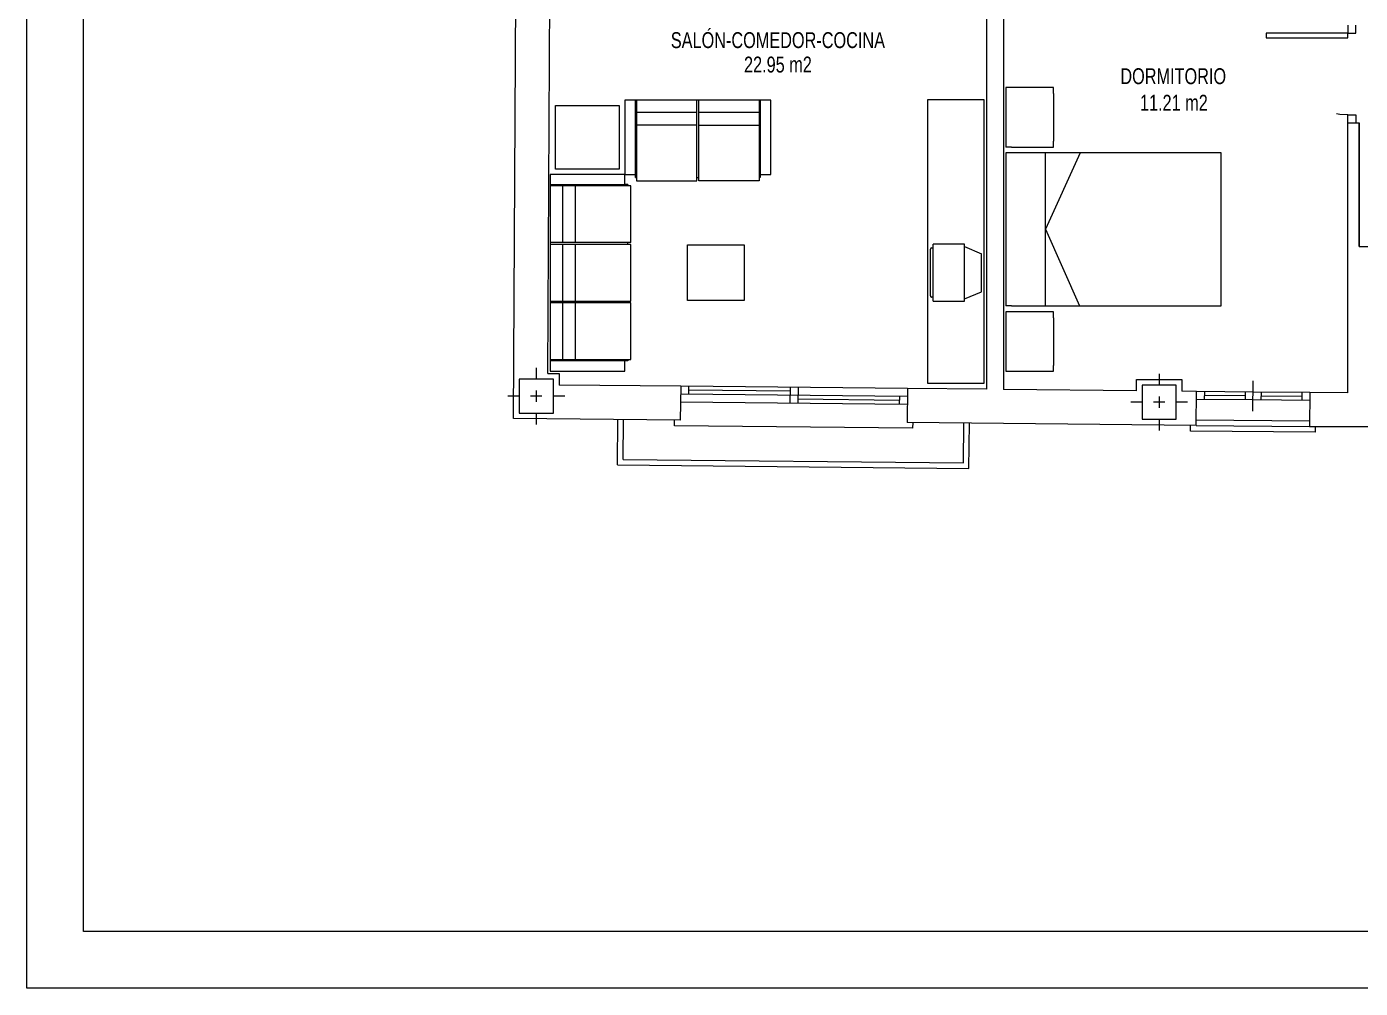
# Model space of a CAD drawing. Header units: millimetres. Extents: x 1426 to 1585, y -58 to 4.
# Drawn here: x 1478.95 to 1490.71, y -26.03 to -17.55 of the extents above; entities that cross this region are included whole.
import ezdxf
from ezdxf.enums import TextEntityAlignment as Align

# ---------------------------------------------------------------- set-up
doc = ezdxf.new("R2010")
doc.units = ezdxf.units.MM
doc.header["$LTSCALE"] = 0.35
doc.linetypes.add('DASHDOT', pattern=[1, 0.5, -0.25, 0, -0.25])
doc.linetypes.add('PUNTOS', pattern=[6.35, 0, -6.35])
doc.layers.get('0').update_dxf_attribs({"color": 5, "lineweight": 0})
for name, color, linetype, lineweight in [('BARRIDO_PUERTA', 251, 'PUNTOS', 0), ('CARPINTERIA', 4, 'Continuous', 0), ('ESCALERAS', 7, 'Continuous', 0), ('FORMATO', 7, 'Continuous', 0), ('GRAFISMOS', 8, 'DASHDOT', 0), ('MUEBLES', 7, 'Continuous', 0), ('MUROS', 1, 'Continuous', 0), ('PILARES', 7, 'Continuous', 0), ('SUPERFICIES', 2, 'Continuous', 0), ('TEXTOS', 3, 'Continuous', 0)]:
    doc.layers.add(name, color=color, linetype=linetype, lineweight=lineweight)
doc.styles.add('SWIS721 Lt', font='swisscl.ttf')

# ---------------------------------------------------------------- blocks, each defined once
blk = doc.blocks.new('PILAR 30x30')
at = {"layer": 'GRAFISMOS', "ltscale": 0.5}
for p, q in [((0, 0.2499999999999858), (0, -0.2499999999999858)), ((0.2499999999999716, 0), (-0.25, 0))]:
    blk.add_line(p, q, dxfattribs=at)
at = {"layer": 'PILARES'}
blk.add_lwpolyline([(0.1499999999999773, -0.1500000000000021), (0.1499999999999773, 0.149999999999995), (-0.1500000000000057, 0.149999999999995), (-0.1500000000000057, -0.1500000000000021)], close=True, dxfattribs=at)
blk = doc.blocks.new('M TV')
at = {"layer": 'MUEBLES'}
for p, q in [((-0.2303601654439262, -0.1722289567064763), (-0.1675274438043743, -0.02284145670637372)), ((0.1675274438043743, -0.02284145670637372), (-0.1675274438043743, -0.02284145670637372)), ((0.2303601654439262, -0.1722289567064763), (0.1675274438043743, -0.02284145670637372)), ((-0.2523437499999091, -0.1722289567064763), (-0.2523437499999091, -0.4495745455965334)), ((0.2523437499999091, -0.1722289567064763), (-0.2523437499999091, -0.1722289567064763)), ((0.2523437499999091, -0.4495745455965334), (0.2523437499999091, -0.1722289567064763)), ((0.2523437499999091, -0.4495745455965334), (-0.2523437499999091, -0.4495745455965334)), ((0.2154409661770842, -0.4495745455965334), (0.2154409661770842, -0.4643129869309632)), ((0.2053472161769605, -0.4744067369306322), (-0.2089433424189338, -0.4744067369306322))]:
    blk.add_line(p, q, dxfattribs=at)
blk.add_lwpolyline([(-0.2190370924190574, -0.4643129869309632), (-0.2190370924190574, -0.4495745455965334)], dxfattribs=at)
for centre, start, end in [((-0.2087955824222263, -0.4643129869309632), 180, 270), ((0.2054949761741227, -0.4643129869309632), 270, 0)]:
    blk.add_arc(centre, 0.01009374999999807, start, end, dxfattribs=at)
blk = doc.blocks.new('M LIBRERIA 250x50')
at = {"layer": 'MUEBLES'}
blk.add_lwpolyline([(-1.25, -0.5199999999999818), (1.25, -0.5199999999999818), (1.25, -0.01999999999998181), (-1.25, -0.01999999999998181)], close=True, dxfattribs=at)
blk = doc.blocks.new('A$C70ED1BAF')
at = {"layer": 'MUEBLES'}
for p, q in [((6.757653636668692e-07, 2.504010243155619), (0.4203018946498105, 2.504010243155619)), ((6.757653636668692e-07, 1.978633719550032), (6.757653636668692e-07, 2.504010243155619)), ((0.4203018946498105, 2.504010243155619), (0.4203018946498105, 2.451472590795049)), ((0.4203018946498105, 2.031171371910602), (0.4203018946498105, 2.451472590795049)), ((0.4203018946498105, 2.031171371910602), (0.4203018946498105, 1.978633719550032)), ((0.05253832812593373, 1.978633719550032), (6.757653636668692e-07, 1.978633719550032)), ((0.05253832812593373, 1.926096067189462), (6.757653636668692e-07, 1.926096067189462)), ((6.757653636668692e-07, 0.5760960671894679), (6.757653636668692e-07, 1.926096067189462)), ((0.4203018946498105, 1.978633719550032), (0.05253832812593373, 1.978633719550032)), ((0.05253832812593373, 1.926096067189462), (1.900000675765341, 1.926096067189462)), ((0.3515605242454285, 1.251096067189465), (0.6507561629969132, 1.926096067189462)), ((0.3515605242454285, 1.926096067189462), (0.3515605242454285, 0.5760960671894679)), ((1.900000675765341, 1.926096067189462), (1.900000675765341, 0.5760960671894679)), ((0.6560701479028239, 0.5760960671894679), (0.3515605242454285, 1.251096067189465)), ((0.05253832812593373, 0.5760960671894679), (6.757653636668692e-07, 0.5760960671894679)), ((0.05253832812593373, 0.5253766928542234), (6.757653636668692e-07, 0.5253766928542234)), ((6.757653636668692e-07, 1.692486364390788e-07), (6.757653636668692e-07, 0.5253766928542234)), ((1.900000675765341, 0.5760960671894679), (0.05253832812593373, 0.5760960671894679)), ((0.05253832812593373, 0.5253766928542234), (0.4203018946498105, 0.5253766928542234)), ((0.4203018946498105, 0.5253766928542234), (0.4203018946498105, 0.4728390404936533)), ((0.4203018946498105, 0.0525378216092065), (0.4203018946498105, 0.4728390404936533)), ((0.4203018946498105, 1.692486364390788e-07), (6.757653636668692e-07, 1.692486364390788e-07)), ((0.4203018946498105, 0.0525378216092065), (0.4203018946498105, 1.692486364390788e-07))]:
    blk.add_line(p, q, dxfattribs=at)
blk = doc.blocks.new('PSO_012A')
at = {"color": 0, "linetype": 'ByBlock'}
for p, q in [((0.6805265739769197, 0), (-0.6805265739769197, 0)), ((-0.6805265739769197, 0), (-0.6805265739769197, -0.6023708609991729)), ((-0.5814022550783164, -0.6252457038219248), (-0.5814022550783164, 0)), ((-0.5699648336669441, 0), (-0.5699648336669441, -0.6519330204484746)), ((-0.009531184509484092, -0.6519330204484746), (-0.009531184509484092, 0)), ((0.009531184509484092, -0.6519330204484746), (0.009531184509484092, 0)), ((0.5699648336669441, 0), (0.5699648336669441, -0.6519330204484746)), ((0.5814022550783164, 0), (0.5814022550783164, -0.6252457038219248)), ((0.6805265739769197, -0.6023708609991694), (0.6805265739769197, 3.552713678800501e-15)), ((-0.5699648336669441, -0.09912431889859619), (-0.009531184509484092, -0.09912431889859619)), ((0.009531184509484092, -0.09912431889859619), (0.5699648336669441, -0.09912431889859619)), ((-0.009531184509484092, -0.2020611116009903), (-0.5699648336669441, -0.2020611116009903)), ((0.009531184509484092, -0.2020611116009903), (0.5699648336669441, -0.2020611116009903)), ((-0.6805265739769197, -0.6023708609991729), (-0.5814022550783164, -0.6023708609991729)), ((-0.5814022550783164, -0.6252457038219248), (-0.5737773074707349, -0.6252457038219248)), ((-0.009531184509484092, -0.6252457038219177), (0.009531184509484092, -0.6252457038219248)), ((0.5814022550783164, -0.6252457038219248), (0.5699648336669298, -0.6252457038219248)), ((0.5814022550783164, -0.6023708609991729), (0.6805265739769197, -0.6023708609991729)), ((-0.5699648336669441, -0.6519330204484746), (-0.009531184509484092, -0.6519330204484746)), ((0.5699648336669441, -0.6519330204484746), (0.009531184509484092, -0.6519330204484746))]:
    blk.add_line(p, q, dxfattribs=at)
blk = doc.blocks.new('PSO_013A')
at = {"color": 0, "linetype": 'ByBlock'}
for p, q in [((-0.9721808199670221, -0.60237086099918), (-0.9721808199670221, 0)), ((-0.9721808199670221, 0), (0.9721808199670221, 0)), ((-0.8730565010684188, 0), (-0.8730565010684188, -0.60237086099918)), ((-0.8616190796570464, -0.6519330204484746), (-0.8616190796570464, 0)), ((-0.3011854304995865, -0.6519330204484746), (-0.3011854304995865, 0)), ((-0.2821230614806183, -0.6519330204484746), (-0.2821230614806183, 0)), ((0.2783105876768417, 0), (0.2783105876768417, -0.6519330204484746)), ((0.2973729566958099, -0.6519330204484746), (0.2973729566958099, 0)), ((0.8578066058532698, 0), (0.8578066058532698, -0.6519330204484746)), ((0.869244027264628, -0.60237086099918), (0.869244027264628, 0)), ((0.9721808199670221, 0), (0.9721808199670221, -0.60237086099918)), ((-0.3011854304995865, -0.1029367927023941), (-0.8616190796570464, -0.1029367927023941)), ((0.2783105876768417, -0.1029367927023941), (-0.2821230614806183, -0.1029367927023941)), ((0.8578066058532698, -0.1029367927023941), (0.2973729566958099, -0.1029367927023941)), ((-0.8616190796570464, -0.2020611116009974), (-0.3011854304995865, -0.2020611116009974)), ((-0.2821230614806183, -0.2020611116009974), (0.2783105876768417, -0.2020611116009974)), ((0.2973729566958099, -0.2020611116009974), (0.8578066058532698, -0.2020611116009974)), ((-0.8730565010684188, -0.60237086099918), (-0.9721808199670221, -0.60237086099918)), ((-0.8730565010684188, -0.6290581776257227), (-0.8730565010684188, -0.6061833348029708)), ((-0.8730565010684188, -0.6290581776257227), (-0.8616190796570464, -0.6290581776257227)), ((-0.2821230614806183, -0.6290581776257227), (-0.3011854304995865, -0.6290581776257298)), ((0.2783105876768417, -0.6290581776257298), (0.2973729566958099, -0.6290581776257227)), ((0.8539941320494648, -0.6290581776257227), (0.869244027264628, -0.6290581776257227)), ((0.9721808199670221, -0.60237086099918), (0.869244027264628, -0.60237086099918)), ((0.869244027264628, -0.6290581776257227), (0.869244027264628, -0.6061833348029708)), ((-0.3011854304995865, -0.6519330204484746), (-0.8616190796570464, -0.6519330204484746)), ((0.2783105876768417, -0.6519330204484746), (-0.2821230614806183, -0.6519330204484746)), ((0.8578066058532698, -0.6519330204484746), (0.2973729566958099, -0.6519330204484746))]:
    blk.add_line(p, q, dxfattribs=at)
blk = doc.blocks.new('C VC200')
at = {"layer": 'CARPINTERIA'}
for p, q in [((2, 0), (0, 0)), ((0.07000000000061846, 0), (0.07000000000061846, -0.07000000000016371)), ((0.9650000000015098, 0), (0.9650000000015098, -0.1400000000007822)), ((1.035000000001673, 0), (1.035000000001673, -0.1400000000003274)), ((2, -0.06999999999970896), (0, -0.07000000000016371)), ((0.9650000000015098, -0.03500000000030923), (0.07000000000061846, -0.03500000000030923)), ((1.930000000000291, -0.1050000000000182), (1.035000000001673, -0.1050000000004729)), ((1.930000000000291, -0.06999999999970896), (1.930000000000291, -0.1399999999998727)), ((2, -0.1399999999998727), (4.547473508864641e-13, -0.1400000000007822)), ((-0.0499999999992724, -0.3500000000003638), (-0.0499999999992724, -0.3000000000001819)), ((2.050000000000182, -0.3499999999999091), (-0.0499999999992724, -0.3500000000003638)), ((2.050000000000182, -0.2999999999997272), (2.050000000000182, -0.3499999999999091))]:
    blk.add_line(p, q, dxfattribs=at)
blk = doc.blocks.new('C P072')
at = {"layer": 'BARRIDO_PUERTA'}
blk.add_arc((0.06790447680714351, -0.0008679941265654634), 0.722096044878664, 0.06887229536583446, 86.65797362140653, dxfattribs=at)
at = {"layer": 'CARPINTERIA'}
for p, q in [((0.07000000000016371, 0.7200000000002547), (0.1100000000005821, 0.7200000000002547)), ((0.07000000000016371, 0), (0.07000000000016371, 0.7200000000002547)), ((0.1100000000005821, 0.7200000000002547), (0.1100000000005821, 0)), ((0, 0), (0.07000000000016371, 0)), ((0.1100000000005821, 0), (0.07000000000016371, 0)), ((0.07000000000016371, 0), (0.07000000000016371, -0.07000000000016371)), ((0.7900000000004184, 0), (0.7900000000004184, -0.07000000000016371)), ((0.8600000000005821, -9.094947017729282e-13), (0.7900000000004184, 0)), ((0.07000000000016371, -0.07000000000016371), (0, -0.07000000000016371)), ((0.7900000000004184, -0.07000000000016371), (0.8600000000005821, -0.07000000000061846))]:
    blk.add_line(p, q, dxfattribs=at)
blk = doc.blocks.new('C VA100')
at = {"layer": 'CARPINTERIA'}
for p, q in [((0.5000000000004547, 0), (0, 0)), ((0.07000000000061846, 0), (0.07000000000061846, -0.07000000000016371)), ((0.4300000000007458, 0), (0.4300000000007458, -0.07000000000016371)), ((0.5, -0.1700000000000728), (0.5, 0.09999999999854481)), ((1, 4.547473508864641e-13), (0.5, 0)), ((0.5700000000006185, 0), (0.5700000000006185, -0.07000000000016371)), ((0.930000000000291, 4.547473508864641e-13), (0.930000000000291, -0.06999999999970896)), ((0.5000000000004547, -0.07000000000016371), (0, -0.07000000000016371)), ((0.4300000000007458, -0.03500000000030923), (0.07000000000061846, -0.03500000000030923)), ((1, -0.06999999999970896), (0.5, -0.07000000000016371)), ((0.930000000000291, -0.03499999999985448), (0.5700000000006185, -0.03500000000030923)), ((-0.0499999999992724, -0.3500000000003638), (-0.0499999999992724, -0.3000000000001819)), ((1.050000000000182, -0.3499999999999091), (-0.0499999999992724, -0.3500000000003638)), ((1.050000000000182, -0.2999999999997272), (1.050000000000182, -0.3499999999999091))]:
    blk.add_line(p, q, dxfattribs=at)

msp = doc.modelspace()

# ---------------------------------------------------------------- linework, layer by layer
at = {"layer": 'ESCALERAS'}
for p, q in [((1484.160241089213, -21.41261005739634), (1484.164275388207, -21.0126304023746)), ((1484.210742833465, -21.36311688789126), (1484.214272845085, -21.01313468974892)), ((1487.210590246131, -21.39337413035421), (1487.214120257752, -21.04339193221021)), ((1487.260083415634, -21.44387587460634), (1487.264117714629, -21.04389621958462)), ((1489.264207938817, -21.01406710735807), (1490.264096042557, -21.02415223924285)), ((1489.263703651442, -21.06406456423583), (1490.263591755183, -21.07414969612061)), ((1484.210742833465, -21.36311688789126), (1487.210590246131, -21.39337413035421)), ((1484.160241089213, -21.41261005739465), (1487.260083415634, -21.44387587460637))]:
    msp.add_line(p, q, dxfattribs=at)
at = {"layer": 'FORMATO'}
msp.add_lwpolyline([(1531.448353036658, 3.670115603532487), (1531.448353036657, -26.0298843964671), (1478.948353036658, -26.02988439646671), (1478.948353036658, 3.670115603532885)], close=True, dxfattribs=at)
at = {"layer": 'FORMATO', "color": 1}
msp.add_lwpolyline([(1530.948353036658, 3.170115603532473), (1530.948353036657, -25.52988439646712), (1479.448353036658, -25.52988439646671), (1479.448353036658, 3.170115603532885)], close=True, dxfattribs=at)
at = {"layer": 'MUEBLES'}
for points in [[(1484.174859052997, -18.802228852481), (1483.614419492557, -18.802228852481), (1483.614419492557, -18.24178929204141), (1484.174859052997, -18.24178929204141)], [(1484.777525670701, -19.47089150422631), (1485.277525670701, -19.47089150422631), (1485.277525670701, -19.96198492765053), (1484.777525670701, -19.96198492765053)]]:
    msp.add_lwpolyline(points, close=True, dxfattribs=at)
at = {"layer": 'MUROS', "lineweight": 0}
for p, q in [((1487.414269616964, -16.38375831352203), (1487.414269616964, -20.74539543127597)), ((1487.414269616965, -16.483758313521), (1487.414269616965, -20.74539543127599)), ((1483.243759121675, -21.00334583551452), (1483.263608012591, -17.04106022478775)), ((1483.545755947561, -20.60548583498593), (1483.563604248468, -17.04256304239009)), ((1487.564269616964, -17.43375831350266), (1487.564269616964, -20.74690837035092)), ((1490.602417293116, -20.77755191924843), (1490.602417293119, -18.39375831350313)), ((1490.70241447019, -18.39375831350313), (1490.702414470188, -19.48548043337004)), ((1490.702424176935, -19.48548043336992), (1490.702424176936, -18.39375831350313)), ((1484.717256149348, -20.71819265087111), (1483.64399950155, -20.70736750473866)), ((1487.414269616965, -20.745395431276), (1486.717188401982, -20.73836448855239)), ((1488.739106791397, -20.75875808413669), (1487.564269616964, -20.74690837035092)), ((1489.266729375689, -20.76407982296727), (1489.139106791396, -20.76279258833649)), ((1489.263703651442, -21.06406456423583), (1489.266729375689, -20.76407982296744)), ((1490.266617479429, -20.77416495485199), (1490.263591755183, -21.07414969612069)), ((1490.602417293116, -20.77755191924843), (1490.266617479429, -20.7741649548519)), ((1484.714230425102, -21.01817739213765), (1483.243759121675, -21.00334583551435)), ((1489.263703651442, -21.06406456423583), (1486.714162677736, -21.03834922981911))]:
    msp.add_line(p, q, dxfattribs=at)
at = {"layer": 'MUROS'}
for p, q in [((1490.602417293121, -18.39375831350313), (1490.702424176936, -18.39375831350313)), ((1490.702424176935, -19.48548043336992), (1491.382778599159, -19.48548043336992)), ((1483.545755947561, -20.60548583498593), (1483.64399950155, -20.60548583498588)), ((1483.64399950155, -20.60548583498588), (1483.64399950155, -20.70736750473866)), ((1484.717256149348, -20.71819265087111), (1484.714230425102, -21.01817739213765)), ((1486.717188401982, -20.73836448855239), (1486.714162677736, -21.0383492298192)), ((1490.263591755183, -21.07414969612061), (1490.902417293116, -21.07414969612059))]:
    msp.add_line(p, q, dxfattribs=at)
msp.add_lwpolyline([(1488.739106791397, -20.75875808413669), (1488.739106791397, -20.65927511342125), (1489.139106791396, -20.65927511342125), (1489.139106791396, -20.76279258833649)], dxfattribs=at)

# ---------------------------------------------------------------- block references
at = {"layer": 'CARPINTERIA', "xscale": -1, "rotation": 90}
msp.add_blockref('C P072', (1490.602426999866, -17.53375831350255), dxfattribs=at)
at = {"layer": 'CARPINTERIA'}
for name, p, rotation in [('C VA100', (1489.266729375689, -20.76407982296744), 359.422119438226), ('C VC200', (1484.717256149348, -20.71819265087169), 359.4221194382031)]:
    msp.add_blockref(name, p, dxfattribs=dict(at, rotation=rotation))
at = {"layer": 'MUEBLES', "xscale": -1, "rotation": 180}
msp.add_blockref('A$C70ED1BAF', (1487.584268941199, -18.08263656965348), dxfattribs=at)
at = {"layer": 'MUEBLES', "xscale": 0.9477224144802676, "yscale": 1.091629447774096, "zscale": 0.8895866038723401}
msp.add_blockref('PSO_012A', (1484.868372445758, -18.19322618708717), dxfattribs=at)
at = {"layer": 'MUEBLES'}
for name, p, rotation in [('M LIBRERIA 250x50', (1486.874269616965, -19.44014803256469), 90), ('M TV', (1487.394269616965, -19.71643821593818), 270)]:
    msp.add_blockref(name, p, dxfattribs=dict(at, rotation=rotation))
at = {"layer": 'MUEBLES', "xscale": -0.8921662729419495, "yscale": 1.091629447774096, "zscale": 0.8895866038723401, "rotation": 90}
msp.add_blockref('PSO_013A', (1483.565856387603, -19.71813889621027), dxfattribs=at)
at = {"layer": 'PILARES'}
for p in [(1483.443999501549, -20.80548583512024), (1488.939106791396, -20.85927511355562)]:
    msp.add_blockref('PILAR 30x30', p, dxfattribs=at)

# ---------------------------------------------------------------- texts
at = {"layer": 'SUPERFICIES', "style": 'SWIS721 Lt'}
for s, p in [('22.95 m2', (1485.575036287094, -17.81026230859158)), ('11.21 m2', (1489.067597287333, -18.14721168582378))]:
    msp.add_text(s, height=0.14, dxfattribs=at).set_placement(p, align=Align.TOP_CENTER)
at = {"layer": 'TEXTOS', "style": 'SWIS721 Lt'}
for s, p in [('SALÓN-COMEDOR-COCINA', (1485.575036287094, -17.64751657681902)), ('DORMITORIO', (1489.06208560417, -17.98284690643217))]:
    msp.add_text(s, height=0.14, dxfattribs=at).set_placement(p, align=Align.MIDDLE)

doc.saveas('drawing.dxf')
